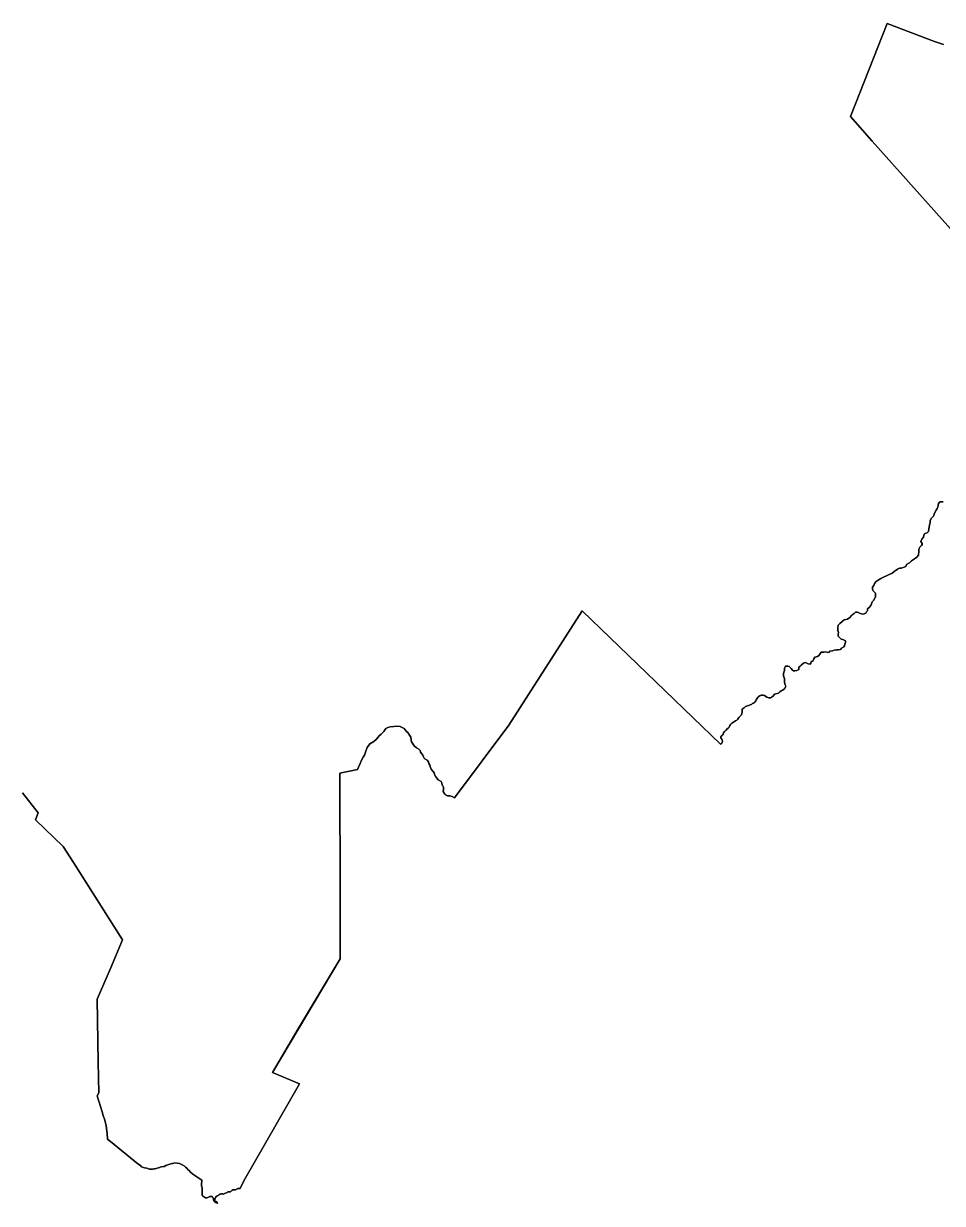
# Model space of a CAD drawing. Header units: inches. Extents: x 33.9 to 41.9, y -4.8 to 5.4.
# Drawn here: x 35.7035 to 35.9563, y -0.2284 to 0.096 of the extents above; entities that cross this region are included whole.
import ezdxf

# ---------------------------------------------------------------- set-up
doc = ezdxf.new("R2010")
doc.units = ezdxf.units.IN
doc.header["$MEASUREMENT"] = 0
doc.layers.add('Counties', color=7, linetype='Continuous')

msp = doc.modelspace()

# ---------------------------------------------------------------- linework, layer by layer
at = {"layer": 'Counties'}
for points in [[(35.96395, 0.03347), (35.93694, 0.0637), (35.93097, 0.07048), (35.94105, 0.09598), (35.95412, 0.09108), (35.9566, 0.0902)], [(35.9566, 0.0902), (35.95412, 0.09108), (35.94105, 0.09598), (35.93097, 0.07048), (35.93694, 0.0637), (35.96395, 0.03347)], [(35.96395, 0.03347), (35.93694, 0.0637), (35.93097, 0.07048), (35.94105, 0.09598), (35.95412, 0.09108), (35.9566, 0.0902)], [(35.9566, 0.0902), (35.95412, 0.09108), (35.94105, 0.09598), (35.93097, 0.07048), (35.93694, 0.0637), (35.96395, 0.03347)], [(35.70323, -0.11548), (35.7075, -0.12101), (35.70684, -0.12296), (35.71438, -0.13026), (35.71723, -0.13466), (35.73078, -0.15595), (35.72743, -0.16383), (35.72378, -0.17224), (35.72406, -0.18952), (35.72422, -0.19798), (35.72377, -0.19882), (35.72518, -0.2032), (35.72544, -0.20423), (35.72584, -0.20544), (35.72623, -0.20702), (35.72652, -0.20918), (35.72659, -0.21071), (35.72748, -0.21139), (35.73497, -0.21753), (35.73573, -0.21793), (35.73599, -0.2183), (35.73675, -0.21856), (35.73745, -0.21869), (35.73819, -0.21895), (35.739, -0.21895), (35.73937, -0.2189), (35.73971, -0.21888), (35.74025, -0.21869), (35.74067, -0.21861), (35.74141, -0.21835), (35.74217, -0.21819), (35.74266, -0.2179), (35.7435, -0.21764), (35.74431, -0.2174), (35.74468, -0.21743), (35.74518, -0.21722), (35.74578, -0.21729), (35.74638, -0.21743), (35.74693, -0.21771), (35.74735, -0.21785), (35.74769, -0.21803), (35.74806, -0.21843), (35.7484, -0.21869), (35.74871, -0.21906), (35.74918, -0.21943), (35.74947, -0.21974), (35.75008, -0.22029), (35.75254, -0.22201), (35.75254, -0.22249), (35.75252, -0.22274), (35.75251, -0.22301), (35.75247, -0.22323), (35.7525, -0.22353), (35.75256, -0.22378), (35.75264, -0.22406), (35.75265, -0.22426), (35.75265, -0.2247), (35.75269, -0.22494), (35.7527, -0.2252), (35.7527, -0.22548), (35.75266, -0.22579), (35.75267, -0.22609), (35.75275, -0.22625), (35.75299, -0.22645), (35.7533, -0.22669), (35.75356, -0.22679), (35.75391, -0.22682), (35.75419, -0.22678), (35.75436, -0.22667), (35.75461, -0.22656), (35.75478, -0.2265), (35.75502, -0.22643), (35.75518, -0.22644), (35.75537, -0.22651), (35.75553, -0.22665), (35.75565, -0.22684), (35.75577, -0.22708), (35.75579, -0.22732), (35.75582, -0.2275), (35.75585, -0.22767), (35.75599, -0.22782), (35.75615, -0.22792), (35.75639, -0.22809), (35.75656, -0.22823), (35.75674, -0.22837), (35.75689, -0.22832), (35.75687, -0.22819), (35.7568, -0.22804), (35.75666, -0.22795), (35.75648, -0.22784), (35.75631, -0.22773), (35.75618, -0.22762), (35.7561, -0.22745), (35.7561, -0.22734), (35.75618, -0.2272), (35.7562, -0.22696), (35.75626, -0.22683), (35.75645, -0.22661), (35.75662, -0.22641), (35.75682, -0.22633), (35.75701, -0.22624), (35.75716, -0.22613), (35.75727, -0.22606), (35.75736, -0.22594), (35.75751, -0.22585), (35.75775, -0.22579), (35.75795, -0.22576), (35.75813, -0.22573), (35.75834, -0.22576), (35.75849, -0.2258), (35.75868, -0.22576), (35.75882, -0.22568), (35.75912, -0.22559), (35.75939, -0.22547), (35.75951, -0.22535), (35.75975, -0.22517), (35.75989, -0.22517), (35.76014, -0.22517), (35.76044, -0.22515), (35.76052, -0.22511), (35.76067, -0.22499), (35.76085, -0.22481), (35.76107, -0.22465), (35.76125, -0.22461), (35.76144, -0.22461), (35.76164, -0.22464), (35.76182, -0.22465), (35.76198, -0.22454), (35.76213, -0.22445), (35.76233, -0.22432), (35.76244, -0.22426), (35.76269, -0.22427), (35.76289, -0.22429), (35.76307, -0.22425), (35.76411, -0.2222), (35.77947, -0.19546), (35.77199, -0.19234), (35.77908, -0.18041), (35.79066, -0.16109), (35.79061, -0.14426), (35.79056, -0.11011), (35.79538, -0.10911), (35.79568, -0.10841), (35.79608, -0.10741), (35.79651, -0.10654), (35.79699, -0.10571), (35.79729, -0.10514), (35.79768, -0.10405), (35.79803, -0.103), (35.79877, -0.10204), (35.79989, -0.10139), (35.80059, -0.10073), (35.80133, -0.09978), (35.80189, -0.09934), (35.80259, -0.09864), (35.80285, -0.09834), (35.80319, -0.09781), (35.80376, -0.09755), (35.80437, -0.09733), (35.80541, -0.09729), (35.8061, -0.0972), (35.8071, -0.09729), (35.80745, -0.09746), (35.80819, -0.09785), (35.80854, -0.0982), (35.80884, -0.0986), (35.80923, -0.09894), (35.80971, -0.0996), (35.81006, -0.10017), (35.81014, -0.10099), (35.81027, -0.10147), (35.81058, -0.10204), (35.81101, -0.10261), (35.81158, -0.10309), (35.81223, -0.10348), (35.81258, -0.10383), (35.81275, -0.10431), (35.81306, -0.10479), (35.81332, -0.10518), (35.81358, -0.10557), (35.81375, -0.10601), (35.81388, -0.10614), (35.81457, -0.10649), (35.81488, -0.10697), (35.81505, -0.1074), (35.81531, -0.10793), (35.81549, -0.10854), (35.81566, -0.10897), (35.8161, -0.10954), (35.81644, -0.10998), (35.81653, -0.11046), (35.81692, -0.11111), (35.81762, -0.11189), (35.81836, -0.11237), (35.81857, -0.11277), (35.8187, -0.11338), (35.81892, -0.11364), (35.81901, -0.11407), (35.81901, -0.11468), (35.81896, -0.11516), (35.81944, -0.11582), (35.81957, -0.11608), (35.82018, -0.1163), (35.82075, -0.1163), (35.82144, -0.11647), (35.82209, -0.11686), (35.83702, -0.09693), (35.85717, -0.06544), (35.89522, -0.10214), (35.89553, -0.10192), (35.8957, -0.10175), (35.89579, -0.10136), (35.8957, -0.10101), (35.89557, -0.10075), (35.89535, -0.1004), (35.89531, -0.10001), (35.89557, -0.09983), (35.89574, -0.09966), (35.896, -0.09948), (35.89605, -0.09904), (35.89622, -0.09874), (35.89639, -0.09852), (35.89661, -0.09848), (35.89683, -0.09826), (35.89696, -0.09795), (35.89731, -0.09774), (35.89761, -0.09747), (35.89778, -0.09695), (35.898, -0.09673), (35.89839, -0.09638), (35.89883, -0.09608), (35.89935, -0.09573), (35.89974, -0.09551), (35.9, -0.09521), (35.90026, -0.09481), (35.90069, -0.09442), (35.90104, -0.09403), (35.90113, -0.09372), (35.90121, -0.09324), (35.90121, -0.09281), (35.90121, -0.0925), (35.90173, -0.09211), (35.90212, -0.09176), (35.90238, -0.09163), (35.90295, -0.0915), (35.90325, -0.09137), (35.9039, -0.09111), (35.90416, -0.09084), (35.90443, -0.0908), (35.90469, -0.09054), (35.90499, -0.09023), (35.90508, -0.08993), (35.90525, -0.08967), (35.90555, -0.08927), (35.9056, -0.0891), (35.90608, -0.08884), (35.90647, -0.08866), (35.90686, -0.08862), (35.90738, -0.08875), (35.90773, -0.08905), (35.90799, -0.08919), (35.90851, -0.08936), (35.90899, -0.08936), (35.90929, -0.08918), (35.90964, -0.08901), (35.90981, -0.08875), (35.91011, -0.08836), (35.91042, -0.08831), (35.91085, -0.08818), (35.9112, -0.08805), (35.91146, -0.08779), (35.91155, -0.0877), (35.91194, -0.08748), (35.91233, -0.08731), (35.91272, -0.087), (35.91298, -0.08678), (35.91315, -0.08635), (35.9132, -0.08613), (35.91307, -0.08578), (35.91289, -0.08517), (35.91289, -0.08474), (35.91281, -0.08408), (35.91267, -0.08365), (35.91259, -0.0833), (35.91254, -0.08282), (35.91267, -0.08229), (35.91285, -0.0819), (35.91289, -0.0816), (35.91285, -0.0812), (35.91311, -0.08068), (35.91372, -0.08064), (35.91411, -0.08077), (35.91441, -0.08107), (35.91472, -0.08133), (35.91506, -0.08181), (35.91528, -0.08199), (35.91571, -0.08199), (35.91623, -0.08186), (35.9168, -0.08155), (35.9168, -0.08098), (35.91719, -0.08068), (35.91741, -0.08042), (35.91806, -0.07989), (35.91862, -0.07968), (35.91936, -0.08002), (35.91988, -0.08011), (35.9201, -0.07981), (35.92014, -0.07941), (35.92062, -0.07933), (35.92092, -0.07863), (35.92123, -0.07819), (35.92192, -0.07806), (35.92231, -0.07771), (35.92253, -0.07736), (35.92296, -0.07684), (35.92366, -0.07679), (35.92418, -0.07675), (35.9247, -0.07688), (35.92509, -0.07684), (35.92535, -0.07658), (35.92605, -0.07649), (35.92648, -0.07627), (35.92713, -0.07614), (35.92757, -0.07614), (35.92822, -0.07605), (35.92857, -0.0757), (35.92913, -0.07535), (35.92935, -0.07505), (35.92948, -0.07461), (35.92961, -0.07418), (35.92965, -0.07374), (35.92922, -0.07357), (35.92887, -0.07335), (35.92839, -0.07326), (35.92809, -0.07287), (35.92761, -0.07239), (35.92765, -0.07195), (35.9277, -0.07143), (35.92752, -0.07086), (35.92748, -0.07017), (35.92765, -0.06938), (35.92809, -0.0689), (35.92861, -0.06851), (35.9293, -0.06794), (35.93021, -0.06777), (35.93078, -0.06733), (35.93126, -0.06676), (35.93143, -0.06659), (35.932, -0.0662), (35.93239, -0.0658), (35.93291, -0.06585), (35.93351, -0.06611), (35.93404, -0.06628), (35.9346, -0.06637), (35.93495, -0.06619), (35.93525, -0.06606), (35.93543, -0.06571), (35.93564, -0.0655), (35.93569, -0.06489), (35.93612, -0.06458), (35.9366, -0.06401), (35.93677, -0.06353), (35.93695, -0.06301), (35.93738, -0.06253), (35.93768, -0.06188), (35.9379, -0.06166), (35.9379, -0.061), (35.9379, -0.06057), (35.93746, -0.06018), (35.93716, -0.05987), (35.93707, -0.05939), (35.93707, -0.05896), (35.93738, -0.05847), (35.93764, -0.05799), (35.93807, -0.05738), (35.93885, -0.05686), (35.93937, -0.05656), (35.94011, -0.05616), (35.94111, -0.05573), (35.94185, -0.05542), (35.94237, -0.05516), (35.94298, -0.05468), (35.94333, -0.05442), (35.94393, -0.05403), (35.9445, -0.05372), (35.94498, -0.05376), (35.94545, -0.05359), (35.94619, -0.05324), (35.94645, -0.05276), (35.94719, -0.05224), (35.94776, -0.05176), (35.94832, -0.05136), (35.94884, -0.05101), (35.94927, -0.05075), (35.94971, -0.05014), (35.94979, -0.04909), (35.94984, -0.04853), (35.95005, -0.04796), (35.95053, -0.04753), (35.95075, -0.04726), (35.95071, -0.04691), (35.95031, -0.04643), (35.95058, -0.04578), (35.9511, -0.04521), (35.95131, -0.04434), (35.95149, -0.04417), (35.9521, -0.04399), (35.95249, -0.04369), (35.95253, -0.04299), (35.95275, -0.04185), (35.95288, -0.04124), (35.95296, -0.04063), (35.95331, -0.03994), (35.95383, -0.03941), (35.95413, -0.03863), (35.95457, -0.0378), (35.95483, -0.03732), (35.955, -0.03693), (35.95513, -0.03645), (35.95518, -0.03592), (35.95561, -0.03553), (35.95604, -0.03553), (35.95648, -0.03549)], [(35.95648, -0.03549), (35.95604, -0.03553), (35.95561, -0.03553), (35.95518, -0.03592), (35.95513, -0.03645), (35.955, -0.03693), (35.95483, -0.03732), (35.95457, -0.0378), (35.95413, -0.03863), (35.95383, -0.03941), (35.95331, -0.03994), (35.95296, -0.04063), (35.95288, -0.04124), (35.95275, -0.04185), (35.95253, -0.04299), (35.95249, -0.04369), (35.9521, -0.04399), (35.95149, -0.04417), (35.95131, -0.04434), (35.9511, -0.04521), (35.95058, -0.04578), (35.95031, -0.04643), (35.95071, -0.04691), (35.95075, -0.04726), (35.95053, -0.04753), (35.95005, -0.04796), (35.94984, -0.04853), (35.94979, -0.04909), (35.94971, -0.05014), (35.94927, -0.05075), (35.94884, -0.05101), (35.94832, -0.05136), (35.94776, -0.05176), (35.94719, -0.05224), (35.94645, -0.05276), (35.94619, -0.05324), (35.94545, -0.05359), (35.94498, -0.05376), (35.9445, -0.05372), (35.94393, -0.05403), (35.94333, -0.05442), (35.94298, -0.05468), (35.94237, -0.05516), (35.94185, -0.05542), (35.94111, -0.05573), (35.94011, -0.05616), (35.93937, -0.05656), (35.93885, -0.05686), (35.93807, -0.05738), (35.93764, -0.05799), (35.93738, -0.05847), (35.93707, -0.05896), (35.93707, -0.05939), (35.93716, -0.05987), (35.93746, -0.06018), (35.9379, -0.06057), (35.9379, -0.061), (35.9379, -0.06166), (35.93768, -0.06188), (35.93738, -0.06253), (35.93695, -0.06301), (35.93677, -0.06353), (35.9366, -0.06401), (35.93612, -0.06458), (35.93569, -0.06489), (35.93564, -0.0655), (35.93543, -0.06571), (35.93525, -0.06606), (35.93495, -0.06619), (35.9346, -0.06637), (35.93404, -0.06628), (35.93351, -0.06611), (35.93291, -0.06585), (35.93239, -0.0658), (35.932, -0.0662), (35.93143, -0.06659), (35.93126, -0.06676), (35.93078, -0.06733), (35.93021, -0.06777), (35.9293, -0.06794), (35.92861, -0.06851), (35.92809, -0.0689), (35.92765, -0.06938), (35.92748, -0.07017), (35.92752, -0.07086), (35.9277, -0.07143), (35.92765, -0.07195), (35.92761, -0.07239), (35.92809, -0.07287), (35.92839, -0.07326), (35.92887, -0.07335), (35.92922, -0.07357), (35.92965, -0.07374), (35.92961, -0.07418), (35.92948, -0.07461), (35.92935, -0.07505), (35.92913, -0.07535), (35.92857, -0.0757), (35.92822, -0.07605), (35.92757, -0.07614), (35.92713, -0.07614), (35.92648, -0.07627), (35.92605, -0.07649), (35.92535, -0.07658), (35.92509, -0.07684), (35.9247, -0.07688), (35.92418, -0.07675), (35.92366, -0.07679), (35.92296, -0.07684), (35.92253, -0.07736), (35.92231, -0.07771), (35.92192, -0.07806), (35.92123, -0.07819), (35.92092, -0.07863), (35.92062, -0.07933), (35.92014, -0.07941), (35.9201, -0.07981), (35.91988, -0.08011), (35.91936, -0.08002), (35.91862, -0.07968), (35.91806, -0.07989), (35.91741, -0.08042), (35.91719, -0.08068), (35.9168, -0.08098), (35.9168, -0.08155), (35.91623, -0.08186), (35.91571, -0.08199), (35.91528, -0.08199), (35.91506, -0.08181), (35.91472, -0.08133), (35.91441, -0.08107), (35.91411, -0.08077), (35.91372, -0.08064), (35.91311, -0.08068), (35.91285, -0.0812), (35.91289, -0.0816), (35.91285, -0.0819), (35.91267, -0.08229), (35.91254, -0.08282), (35.91259, -0.0833), (35.91267, -0.08365), (35.91281, -0.08408), (35.91289, -0.08474), (35.91289, -0.08517), (35.91307, -0.08578), (35.9132, -0.08613), (35.91315, -0.08635), (35.91298, -0.08678), (35.91272, -0.087), (35.91233, -0.08731), (35.91194, -0.08748), (35.91155, -0.0877), (35.91146, -0.08779), (35.9112, -0.08805), (35.91085, -0.08818), (35.91042, -0.08831), (35.91011, -0.08836), (35.90981, -0.08875), (35.90964, -0.08901), (35.90929, -0.08918), (35.90899, -0.08936), (35.90851, -0.08936), (35.90799, -0.08919), (35.90773, -0.08905), (35.90738, -0.08875), (35.90686, -0.08862), (35.90647, -0.08866), (35.90608, -0.08884), (35.9056, -0.0891), (35.90555, -0.08927), (35.90525, -0.08967), (35.90508, -0.08993), (35.90499, -0.09023), (35.90469, -0.09054), (35.90443, -0.0908), (35.90416, -0.09084), (35.9039, -0.09111), (35.90325, -0.09137), (35.90295, -0.0915), (35.90238, -0.09163), (35.90212, -0.09176), (35.90173, -0.09211), (35.90121, -0.0925), (35.90121, -0.09281), (35.90121, -0.09324), (35.90113, -0.09372), (35.90104, -0.09403), (35.90069, -0.09442), (35.90026, -0.09481), (35.9, -0.09521), (35.89974, -0.09551), (35.89935, -0.09573), (35.89883, -0.09608), (35.89839, -0.09638), (35.898, -0.09673), (35.89778, -0.09695), (35.89761, -0.09747), (35.89731, -0.09774), (35.89696, -0.09795), (35.89683, -0.09826), (35.89661, -0.09848), (35.89639, -0.09852), (35.89622, -0.09874), (35.89605, -0.09904), (35.896, -0.09948), (35.89574, -0.09966), (35.89557, -0.09983), (35.89531, -0.10001), (35.89535, -0.1004), (35.89557, -0.10075), (35.8957, -0.10101), (35.89579, -0.10136), (35.8957, -0.10175), (35.89553, -0.10192), (35.89522, -0.10214), (35.85717, -0.06544), (35.83702, -0.09693), (35.82209, -0.11686), (35.82144, -0.11647), (35.82075, -0.1163), (35.82018, -0.1163), (35.81957, -0.11608), (35.81944, -0.11582), (35.81896, -0.11516), (35.81901, -0.11468), (35.81901, -0.11407), (35.81892, -0.11364), (35.8187, -0.11338), (35.81857, -0.11277), (35.81836, -0.11237), (35.81762, -0.11189), (35.81692, -0.11111), (35.81653, -0.11046), (35.81644, -0.10998), (35.8161, -0.10954), (35.81566, -0.10897), (35.81549, -0.10854), (35.81531, -0.10793), (35.81505, -0.1074), (35.81488, -0.10697), (35.81457, -0.10649), (35.81388, -0.10614), (35.81375, -0.10601), (35.81358, -0.10557), (35.81332, -0.10518), (35.81306, -0.10479), (35.81275, -0.10431), (35.81258, -0.10383), (35.81223, -0.10348), (35.81158, -0.10309), (35.81101, -0.10261), (35.81058, -0.10204), (35.81027, -0.10147), (35.81014, -0.10099), (35.81006, -0.10017), (35.80971, -0.0996), (35.80923, -0.09894), (35.80884, -0.0986), (35.80854, -0.0982), (35.80819, -0.09785), (35.80745, -0.09746), (35.8071, -0.09729), (35.8061, -0.0972), (35.80541, -0.09729), (35.80437, -0.09733), (35.80376, -0.09755), (35.80319, -0.09781), (35.80285, -0.09834), (35.80259, -0.09864), (35.80189, -0.09934), (35.80133, -0.09978), (35.80059, -0.10073), (35.79989, -0.10139), (35.79877, -0.10204), (35.79803, -0.103), (35.79768, -0.10405), (35.79729, -0.10514), (35.79699, -0.10571), (35.79651, -0.10654), (35.79608, -0.10741), (35.79568, -0.10841), (35.79538, -0.10911), (35.79056, -0.11011), (35.79061, -0.14426), (35.79066, -0.16109), (35.77199, -0.19234), (35.77947, -0.19546), (35.76411, -0.2222), (35.76307, -0.22425), (35.76289, -0.22429), (35.76269, -0.22427), (35.76244, -0.22426), (35.76233, -0.22432), (35.76213, -0.22445), (35.76198, -0.22454), (35.76182, -0.22465), (35.76164, -0.22464), (35.76144, -0.22461), (35.76125, -0.22461), (35.76107, -0.22465), (35.76085, -0.22481), (35.76067, -0.22499), (35.76052, -0.22511), (35.76044, -0.22515), (35.76014, -0.22517), (35.75989, -0.22517), (35.75975, -0.22517), (35.75951, -0.22535), (35.75939, -0.22547), (35.75912, -0.22559), (35.75882, -0.22568), (35.75868, -0.22576), (35.75849, -0.2258), (35.75834, -0.22576), (35.75813, -0.22573), (35.75795, -0.22576), (35.75775, -0.22579), (35.75751, -0.22585), (35.75736, -0.22594), (35.75727, -0.22606), (35.75716, -0.22613), (35.75701, -0.22624), (35.75682, -0.22633), (35.75662, -0.22641), (35.75645, -0.22661), (35.75626, -0.22683), (35.7562, -0.22696), (35.75618, -0.2272), (35.7561, -0.22734), (35.7561, -0.22745), (35.75618, -0.22762), (35.75631, -0.22773), (35.75648, -0.22784), (35.75666, -0.22795), (35.7568, -0.22804), (35.75687, -0.22819), (35.75689, -0.22832), (35.75674, -0.22837), (35.75656, -0.22823), (35.75639, -0.22809), (35.75615, -0.22792), (35.75599, -0.22782), (35.75585, -0.22767), (35.75582, -0.2275), (35.75579, -0.22732), (35.75577, -0.22708), (35.75565, -0.22684), (35.75553, -0.22665), (35.75537, -0.22651), (35.75518, -0.22644), (35.75502, -0.22643), (35.75478, -0.2265), (35.75461, -0.22656), (35.75436, -0.22667), (35.75419, -0.22678), (35.75391, -0.22682), (35.75356, -0.22679), (35.7533, -0.22669), (35.75299, -0.22645), (35.75275, -0.22625), (35.75267, -0.22609), (35.75266, -0.22579), (35.7527, -0.22548), (35.7527, -0.2252), (35.75269, -0.22494), (35.75265, -0.2247), (35.75265, -0.22426), (35.75264, -0.22406), (35.75256, -0.22378), (35.7525, -0.22353), (35.75247, -0.22323), (35.75251, -0.22301), (35.75252, -0.22274), (35.75254, -0.22249), (35.75254, -0.22201), (35.75008, -0.22029), (35.74947, -0.21974), (35.74918, -0.21943), (35.74871, -0.21906), (35.7484, -0.21869), (35.74806, -0.21843), (35.74769, -0.21803), (35.74735, -0.21785), (35.74693, -0.21771), (35.74638, -0.21743), (35.74578, -0.21729), (35.74518, -0.21722), (35.74468, -0.21743), (35.74431, -0.2174), (35.7435, -0.21764), (35.74266, -0.2179), (35.74217, -0.21819), (35.74141, -0.21835), (35.74067, -0.21861), (35.74025, -0.21869), (35.73971, -0.21888), (35.73937, -0.2189), (35.739, -0.21895), (35.73819, -0.21895), (35.73745, -0.21869), (35.73675, -0.21856), (35.73599, -0.2183), (35.73573, -0.21793), (35.73497, -0.21753), (35.72748, -0.21139), (35.72659, -0.21071), (35.72652, -0.20918), (35.72623, -0.20702), (35.72584, -0.20544), (35.72544, -0.20423), (35.72518, -0.2032), (35.72377, -0.19882), (35.72422, -0.19798), (35.72406, -0.18952), (35.72378, -0.17224), (35.72743, -0.16383), (35.73078, -0.15595), (35.71723, -0.13466), (35.71438, -0.13026), (35.70684, -0.12296), (35.7075, -0.12101), (35.70323, -0.11548)], [(35.70323, -0.11548), (35.7075, -0.12101), (35.70684, -0.12296), (35.71438, -0.13026), (35.71723, -0.13466), (35.73078, -0.15595), (35.72743, -0.16383), (35.72378, -0.17224), (35.72406, -0.18952), (35.72422, -0.19798), (35.72377, -0.19882), (35.72518, -0.2032), (35.72544, -0.20423), (35.72584, -0.20544), (35.72623, -0.20702), (35.72652, -0.20918), (35.72659, -0.21071), (35.72748, -0.21139), (35.73497, -0.21753), (35.73573, -0.21793), (35.73599, -0.2183), (35.73675, -0.21856), (35.73745, -0.21869), (35.73819, -0.21895), (35.739, -0.21895), (35.73937, -0.2189), (35.73971, -0.21888), (35.74025, -0.21869), (35.74067, -0.21861), (35.74141, -0.21835), (35.74217, -0.21819), (35.74266, -0.2179), (35.7435, -0.21764), (35.74431, -0.2174), (35.74468, -0.21743), (35.74518, -0.21722), (35.74578, -0.21729), (35.74638, -0.21743), (35.74693, -0.21771), (35.74735, -0.21785), (35.74769, -0.21803), (35.74806, -0.21843), (35.7484, -0.21869), (35.74871, -0.21906), (35.74918, -0.21943), (35.74947, -0.21974), (35.75008, -0.22029), (35.75254, -0.22201), (35.75254, -0.22249), (35.75252, -0.22274), (35.75251, -0.22301), (35.75247, -0.22323), (35.7525, -0.22353), (35.75256, -0.22378), (35.75264, -0.22406), (35.75265, -0.22426), (35.75265, -0.2247), (35.75269, -0.22494), (35.7527, -0.2252), (35.7527, -0.22548), (35.75266, -0.22579), (35.75267, -0.22609), (35.75275, -0.22625), (35.75299, -0.22645), (35.7533, -0.22669), (35.75356, -0.22679), (35.75391, -0.22682), (35.75419, -0.22678), (35.75436, -0.22667), (35.75461, -0.22656), (35.75478, -0.2265), (35.75502, -0.22643), (35.75518, -0.22644), (35.75537, -0.22651), (35.75553, -0.22665), (35.75565, -0.22684), (35.75577, -0.22708), (35.75579, -0.22732), (35.75582, -0.2275), (35.75585, -0.22767), (35.75599, -0.22782), (35.75615, -0.22792), (35.75639, -0.22809), (35.75656, -0.22823), (35.75674, -0.22837), (35.75689, -0.22832), (35.75687, -0.22819), (35.7568, -0.22804), (35.75666, -0.22795), (35.75648, -0.22784), (35.75631, -0.22773), (35.75618, -0.22762), (35.7561, -0.22745), (35.7561, -0.22734), (35.75618, -0.2272), (35.7562, -0.22696), (35.75626, -0.22683), (35.75645, -0.22661), (35.75662, -0.22641), (35.75682, -0.22633), (35.75701, -0.22624), (35.75716, -0.22613), (35.75727, -0.22606), (35.75736, -0.22594), (35.75751, -0.22585), (35.75775, -0.22579), (35.75795, -0.22576), (35.75813, -0.22573), (35.75834, -0.22576), (35.75849, -0.2258), (35.75868, -0.22576), (35.75882, -0.22568), (35.75912, -0.22559), (35.75939, -0.22547), (35.75951, -0.22535), (35.75975, -0.22517), (35.75989, -0.22517), (35.76014, -0.22517), (35.76044, -0.22515), (35.76052, -0.22511), (35.76067, -0.22499), (35.76085, -0.22481), (35.76107, -0.22465), (35.76125, -0.22461), (35.76144, -0.22461), (35.76164, -0.22464), (35.76182, -0.22465), (35.76198, -0.22454), (35.76213, -0.22445), (35.76233, -0.22432), (35.76244, -0.22426), (35.76269, -0.22427), (35.76289, -0.22429), (35.76307, -0.22425), (35.76411, -0.2222), (35.77947, -0.19546), (35.77199, -0.19234), (35.77908, -0.18041), (35.79066, -0.16109), (35.79061, -0.14426), (35.79056, -0.11011), (35.79538, -0.10911), (35.79568, -0.10841), (35.79608, -0.10741), (35.79651, -0.10654), (35.79699, -0.10571), (35.79729, -0.10514), (35.79768, -0.10405), (35.79803, -0.103), (35.79877, -0.10204), (35.79989, -0.10139), (35.80059, -0.10073), (35.80133, -0.09978), (35.80189, -0.09934), (35.80259, -0.09864), (35.80285, -0.09834), (35.80319, -0.09781), (35.80376, -0.09755), (35.80437, -0.09733), (35.80541, -0.09729), (35.8061, -0.0972), (35.8071, -0.09729), (35.80745, -0.09746), (35.80819, -0.09785), (35.80854, -0.0982), (35.80884, -0.0986), (35.80923, -0.09894), (35.80971, -0.0996), (35.81006, -0.10017), (35.81014, -0.10099), (35.81027, -0.10147), (35.81058, -0.10204), (35.81101, -0.10261), (35.81158, -0.10309), (35.81223, -0.10348), (35.81258, -0.10383), (35.81275, -0.10431), (35.81306, -0.10479), (35.81332, -0.10518), (35.81358, -0.10557), (35.81375, -0.10601), (35.81388, -0.10614), (35.81457, -0.10649), (35.81488, -0.10697), (35.81505, -0.1074), (35.81531, -0.10793), (35.81549, -0.10854), (35.81566, -0.10897), (35.8161, -0.10954), (35.81644, -0.10998), (35.81653, -0.11046), (35.81692, -0.11111), (35.81762, -0.11189), (35.81836, -0.11237), (35.81857, -0.11277), (35.8187, -0.11338), (35.81892, -0.11364), (35.81901, -0.11407), (35.81901, -0.11468), (35.81896, -0.11516), (35.81944, -0.11582), (35.81957, -0.11608), (35.82018, -0.1163), (35.82075, -0.1163), (35.82144, -0.11647), (35.82209, -0.11686), (35.83702, -0.09693), (35.85717, -0.06544), (35.89522, -0.10214), (35.89553, -0.10192), (35.8957, -0.10175), (35.89579, -0.10136), (35.8957, -0.10101), (35.89557, -0.10075), (35.89535, -0.1004), (35.89531, -0.10001), (35.89557, -0.09983), (35.89574, -0.09966), (35.896, -0.09948), (35.89605, -0.09904), (35.89622, -0.09874), (35.89639, -0.09852), (35.89661, -0.09848), (35.89683, -0.09826), (35.89696, -0.09795), (35.89731, -0.09774), (35.89761, -0.09747), (35.89778, -0.09695), (35.898, -0.09673), (35.89839, -0.09638), (35.89883, -0.09608), (35.89935, -0.09573), (35.89974, -0.09551), (35.9, -0.09521), (35.90026, -0.09481), (35.90069, -0.09442), (35.90104, -0.09403), (35.90113, -0.09372), (35.90121, -0.09324), (35.90121, -0.09281), (35.90121, -0.0925), (35.90173, -0.09211), (35.90212, -0.09176), (35.90238, -0.09163), (35.90295, -0.0915), (35.90325, -0.09137), (35.9039, -0.09111), (35.90416, -0.09084), (35.90443, -0.0908), (35.90469, -0.09054), (35.90499, -0.09023), (35.90508, -0.08993), (35.90525, -0.08967), (35.90555, -0.08927), (35.9056, -0.0891), (35.90608, -0.08884), (35.90647, -0.08866), (35.90686, -0.08862), (35.90738, -0.08875), (35.90773, -0.08905), (35.90799, -0.08919), (35.90851, -0.08936), (35.90899, -0.08936), (35.90929, -0.08918), (35.90964, -0.08901), (35.90981, -0.08875), (35.91011, -0.08836), (35.91042, -0.08831), (35.91085, -0.08818), (35.9112, -0.08805), (35.91146, -0.08779), (35.91155, -0.0877), (35.91194, -0.08748), (35.91233, -0.08731), (35.91272, -0.087), (35.91298, -0.08678), (35.91315, -0.08635), (35.9132, -0.08613), (35.91307, -0.08578), (35.91289, -0.08517), (35.91289, -0.08474), (35.91281, -0.08408), (35.91267, -0.08365), (35.91259, -0.0833), (35.91254, -0.08282), (35.91267, -0.08229), (35.91285, -0.0819), (35.91289, -0.0816), (35.91285, -0.0812), (35.91311, -0.08068), (35.91372, -0.08064), (35.91411, -0.08077), (35.91441, -0.08107), (35.91472, -0.08133), (35.91506, -0.08181), (35.91528, -0.08199), (35.91571, -0.08199), (35.91623, -0.08186), (35.9168, -0.08155), (35.9168, -0.08098), (35.91719, -0.08068), (35.91741, -0.08042), (35.91806, -0.07989), (35.91862, -0.07968), (35.91936, -0.08002), (35.91988, -0.08011), (35.9201, -0.07981), (35.92014, -0.07941), (35.92062, -0.07933), (35.92092, -0.07863), (35.92123, -0.07819), (35.92192, -0.07806), (35.92231, -0.07771), (35.92253, -0.07736), (35.92296, -0.07684), (35.92366, -0.07679), (35.92418, -0.07675), (35.9247, -0.07688), (35.92509, -0.07684), (35.92535, -0.07658), (35.92605, -0.07649), (35.92648, -0.07627), (35.92713, -0.07614), (35.92757, -0.07614), (35.92822, -0.07605), (35.92857, -0.0757), (35.92913, -0.07535), (35.92935, -0.07505), (35.92948, -0.07461), (35.92961, -0.07418), (35.92965, -0.07374), (35.92922, -0.07357), (35.92887, -0.07335), (35.92839, -0.07326), (35.92809, -0.07287), (35.92761, -0.07239), (35.92765, -0.07195), (35.9277, -0.07143), (35.92752, -0.07086), (35.92748, -0.07017), (35.92765, -0.06938), (35.92809, -0.0689), (35.92861, -0.06851), (35.9293, -0.06794), (35.93021, -0.06777), (35.93078, -0.06733), (35.93126, -0.06676), (35.93143, -0.06659), (35.932, -0.0662), (35.93239, -0.0658), (35.93291, -0.06585), (35.93351, -0.06611), (35.93404, -0.06628), (35.9346, -0.06637), (35.93495, -0.06619), (35.93525, -0.06606), (35.93543, -0.06571), (35.93564, -0.0655), (35.93569, -0.06489), (35.93612, -0.06458), (35.9366, -0.06401), (35.93677, -0.06353), (35.93695, -0.06301), (35.93738, -0.06253), (35.93768, -0.06188), (35.9379, -0.06166), (35.9379, -0.061), (35.9379, -0.06057), (35.93746, -0.06018), (35.93716, -0.05987), (35.93707, -0.05939), (35.93707, -0.05896), (35.93738, -0.05847), (35.93764, -0.05799), (35.93807, -0.05738), (35.93885, -0.05686), (35.93937, -0.05656), (35.94011, -0.05616), (35.94111, -0.05573), (35.94185, -0.05542), (35.94237, -0.05516), (35.94298, -0.05468), (35.94333, -0.05442), (35.94393, -0.05403), (35.9445, -0.05372), (35.94498, -0.05376), (35.94545, -0.05359), (35.94619, -0.05324), (35.94645, -0.05276), (35.94719, -0.05224), (35.94776, -0.05176), (35.94832, -0.05136), (35.94884, -0.05101), (35.94927, -0.05075), (35.94971, -0.05014), (35.94979, -0.04909), (35.94984, -0.04853), (35.95005, -0.04796), (35.95053, -0.04753), (35.95075, -0.04726), (35.95071, -0.04691), (35.95031, -0.04643), (35.95058, -0.04578), (35.9511, -0.04521), (35.95131, -0.04434), (35.95149, -0.04417), (35.9521, -0.04399), (35.95249, -0.04369), (35.95253, -0.04299), (35.95275, -0.04185), (35.95288, -0.04124), (35.95296, -0.04063), (35.95331, -0.03994), (35.95383, -0.03941), (35.95413, -0.03863), (35.95457, -0.0378), (35.95483, -0.03732), (35.955, -0.03693), (35.95513, -0.03645), (35.95518, -0.03592), (35.95561, -0.03553), (35.95604, -0.03553), (35.95648, -0.03549)], [(35.95648, -0.03549), (35.95604, -0.03553), (35.95561, -0.03553), (35.95518, -0.03592), (35.95513, -0.03645), (35.955, -0.03693), (35.95483, -0.03732), (35.95457, -0.0378), (35.95413, -0.03863), (35.95383, -0.03941), (35.95331, -0.03994), (35.95296, -0.04063), (35.95288, -0.04124), (35.95275, -0.04185), (35.95253, -0.04299), (35.95249, -0.04369), (35.9521, -0.04399), (35.95149, -0.04417), (35.95131, -0.04434), (35.9511, -0.04521), (35.95058, -0.04578), (35.95031, -0.04643), (35.95071, -0.04691), (35.95075, -0.04726), (35.95053, -0.04753), (35.95005, -0.04796), (35.94984, -0.04853), (35.94979, -0.04909), (35.94971, -0.05014), (35.94927, -0.05075), (35.94884, -0.05101), (35.94832, -0.05136), (35.94776, -0.05176), (35.94719, -0.05224), (35.94645, -0.05276), (35.94619, -0.05324), (35.94545, -0.05359), (35.94498, -0.05376), (35.9445, -0.05372), (35.94393, -0.05403), (35.94333, -0.05442), (35.94298, -0.05468), (35.94237, -0.05516), (35.94185, -0.05542), (35.94111, -0.05573), (35.94011, -0.05616), (35.93937, -0.05656), (35.93885, -0.05686), (35.93807, -0.05738), (35.93764, -0.05799), (35.93738, -0.05847), (35.93707, -0.05896), (35.93707, -0.05939), (35.93716, -0.05987), (35.93746, -0.06018), (35.9379, -0.06057), (35.9379, -0.061), (35.9379, -0.06166), (35.93768, -0.06188), (35.93738, -0.06253), (35.93695, -0.06301), (35.93677, -0.06353), (35.9366, -0.06401), (35.93612, -0.06458), (35.93569, -0.06489), (35.93564, -0.0655), (35.93543, -0.06571), (35.93525, -0.06606), (35.93495, -0.06619), (35.9346, -0.06637), (35.93404, -0.06628), (35.93351, -0.06611), (35.93291, -0.06585), (35.93239, -0.0658), (35.932, -0.0662), (35.93143, -0.06659), (35.93126, -0.06676), (35.93078, -0.06733), (35.93021, -0.06777), (35.9293, -0.06794), (35.92861, -0.06851), (35.92809, -0.0689), (35.92765, -0.06938), (35.92748, -0.07017), (35.92752, -0.07086), (35.9277, -0.07143), (35.92765, -0.07195), (35.92761, -0.07239), (35.92809, -0.07287), (35.92839, -0.07326), (35.92887, -0.07335), (35.92922, -0.07357), (35.92965, -0.07374), (35.92961, -0.07418), (35.92948, -0.07461), (35.92935, -0.07505), (35.92913, -0.07535), (35.92857, -0.0757), (35.92822, -0.07605), (35.92757, -0.07614), (35.92713, -0.07614), (35.92648, -0.07627), (35.92605, -0.07649), (35.92535, -0.07658), (35.92509, -0.07684), (35.9247, -0.07688), (35.92418, -0.07675), (35.92366, -0.07679), (35.92296, -0.07684), (35.92253, -0.07736), (35.92231, -0.07771), (35.92192, -0.07806), (35.92123, -0.07819), (35.92092, -0.07863), (35.92062, -0.07933), (35.92014, -0.07941), (35.9201, -0.07981), (35.91988, -0.08011), (35.91936, -0.08002), (35.91862, -0.07968), (35.91806, -0.07989), (35.91741, -0.08042), (35.91719, -0.08068), (35.9168, -0.08098), (35.9168, -0.08155), (35.91623, -0.08186), (35.91571, -0.08199), (35.91528, -0.08199), (35.91506, -0.08181), (35.91472, -0.08133), (35.91441, -0.08107), (35.91411, -0.08077), (35.91372, -0.08064), (35.91311, -0.08068), (35.91285, -0.0812), (35.91289, -0.0816), (35.91285, -0.0819), (35.91267, -0.08229), (35.91254, -0.08282), (35.91259, -0.0833), (35.91267, -0.08365), (35.91281, -0.08408), (35.91289, -0.08474), (35.91289, -0.08517), (35.91307, -0.08578), (35.9132, -0.08613), (35.91315, -0.08635), (35.91298, -0.08678), (35.91272, -0.087), (35.91233, -0.08731), (35.91194, -0.08748), (35.91155, -0.0877), (35.91146, -0.08779), (35.9112, -0.08805), (35.91085, -0.08818), (35.91042, -0.08831), (35.91011, -0.08836), (35.90981, -0.08875), (35.90964, -0.08901), (35.90929, -0.08918), (35.90899, -0.08936), (35.90851, -0.08936), (35.90799, -0.08919), (35.90773, -0.08905), (35.90738, -0.08875), (35.90686, -0.08862), (35.90647, -0.08866), (35.90608, -0.08884), (35.9056, -0.0891), (35.90555, -0.08927), (35.90525, -0.08967), (35.90508, -0.08993), (35.90499, -0.09023), (35.90469, -0.09054), (35.90443, -0.0908), (35.90416, -0.09084), (35.9039, -0.09111), (35.90325, -0.09137), (35.90295, -0.0915), (35.90238, -0.09163), (35.90212, -0.09176), (35.90173, -0.09211), (35.90121, -0.0925), (35.90121, -0.09281), (35.90121, -0.09324), (35.90113, -0.09372), (35.90104, -0.09403), (35.90069, -0.09442), (35.90026, -0.09481), (35.9, -0.09521), (35.89974, -0.09551), (35.89935, -0.09573), (35.89883, -0.09608), (35.89839, -0.09638), (35.898, -0.09673), (35.89778, -0.09695), (35.89761, -0.09747), (35.89731, -0.09774), (35.89696, -0.09795), (35.89683, -0.09826), (35.89661, -0.09848), (35.89639, -0.09852), (35.89622, -0.09874), (35.89605, -0.09904), (35.896, -0.09948), (35.89574, -0.09966), (35.89557, -0.09983), (35.89531, -0.10001), (35.89535, -0.1004), (35.89557, -0.10075), (35.8957, -0.10101), (35.89579, -0.10136), (35.8957, -0.10175), (35.89553, -0.10192), (35.89522, -0.10214), (35.85717, -0.06544), (35.83702, -0.09693), (35.82209, -0.11686), (35.82144, -0.11647), (35.82075, -0.1163), (35.82018, -0.1163), (35.81957, -0.11608), (35.81944, -0.11582), (35.81896, -0.11516), (35.81901, -0.11468), (35.81901, -0.11407), (35.81892, -0.11364), (35.8187, -0.11338), (35.81857, -0.11277), (35.81836, -0.11237), (35.81762, -0.11189), (35.81692, -0.11111), (35.81653, -0.11046), (35.81644, -0.10998), (35.8161, -0.10954), (35.81566, -0.10897), (35.81549, -0.10854), (35.81531, -0.10793), (35.81505, -0.1074), (35.81488, -0.10697), (35.81457, -0.10649), (35.81388, -0.10614), (35.81375, -0.10601), (35.81358, -0.10557), (35.81332, -0.10518), (35.81306, -0.10479), (35.81275, -0.10431), (35.81258, -0.10383), (35.81223, -0.10348), (35.81158, -0.10309), (35.81101, -0.10261), (35.81058, -0.10204), (35.81027, -0.10147), (35.81014, -0.10099), (35.81006, -0.10017), (35.80971, -0.0996), (35.80923, -0.09894), (35.80884, -0.0986), (35.80854, -0.0982), (35.80819, -0.09785), (35.80745, -0.09746), (35.8071, -0.09729), (35.8061, -0.0972), (35.80541, -0.09729), (35.80437, -0.09733), (35.80376, -0.09755), (35.80319, -0.09781), (35.80285, -0.09834), (35.80259, -0.09864), (35.80189, -0.09934), (35.80133, -0.09978), (35.80059, -0.10073), (35.79989, -0.10139), (35.79877, -0.10204), (35.79803, -0.103), (35.79768, -0.10405), (35.79729, -0.10514), (35.79699, -0.10571), (35.79651, -0.10654), (35.79608, -0.10741), (35.79568, -0.10841), (35.79538, -0.10911), (35.79056, -0.11011), (35.79061, -0.14426), (35.79066, -0.16109), (35.77199, -0.19234), (35.77947, -0.19546), (35.76411, -0.2222), (35.76307, -0.22425), (35.76289, -0.22429), (35.76269, -0.22427), (35.76244, -0.22426), (35.76233, -0.22432), (35.76213, -0.22445), (35.76198, -0.22454), (35.76182, -0.22465), (35.76164, -0.22464), (35.76144, -0.22461), (35.76125, -0.22461), (35.76107, -0.22465), (35.76085, -0.22481), (35.76067, -0.22499), (35.76052, -0.22511), (35.76044, -0.22515), (35.76014, -0.22517), (35.75989, -0.22517), (35.75975, -0.22517), (35.75951, -0.22535), (35.75939, -0.22547), (35.75912, -0.22559), (35.75882, -0.22568), (35.75868, -0.22576), (35.75849, -0.2258), (35.75834, -0.22576), (35.75813, -0.22573), (35.75795, -0.22576), (35.75775, -0.22579), (35.75751, -0.22585), (35.75736, -0.22594), (35.75727, -0.22606), (35.75716, -0.22613), (35.75701, -0.22624), (35.75682, -0.22633), (35.75662, -0.22641), (35.75645, -0.22661), (35.75626, -0.22683), (35.7562, -0.22696), (35.75618, -0.2272), (35.7561, -0.22734), (35.7561, -0.22745), (35.75618, -0.22762), (35.75631, -0.22773), (35.75648, -0.22784), (35.75666, -0.22795), (35.7568, -0.22804), (35.75687, -0.22819), (35.75689, -0.22832), (35.75674, -0.22837), (35.75656, -0.22823), (35.75639, -0.22809), (35.75615, -0.22792), (35.75599, -0.22782), (35.75585, -0.22767), (35.75582, -0.2275), (35.75579, -0.22732), (35.75577, -0.22708), (35.75565, -0.22684), (35.75553, -0.22665), (35.75537, -0.22651), (35.75518, -0.22644), (35.75502, -0.22643), (35.75478, -0.2265), (35.75461, -0.22656), (35.75436, -0.22667), (35.75419, -0.22678), (35.75391, -0.22682), (35.75356, -0.22679), (35.7533, -0.22669), (35.75299, -0.22645), (35.75275, -0.22625), (35.75267, -0.22609), (35.75266, -0.22579), (35.7527, -0.22548), (35.7527, -0.2252), (35.75269, -0.22494), (35.75265, -0.2247), (35.75265, -0.22426), (35.75264, -0.22406), (35.75256, -0.22378), (35.7525, -0.22353), (35.75247, -0.22323), (35.75251, -0.22301), (35.75252, -0.22274), (35.75254, -0.22249), (35.75254, -0.22201), (35.75008, -0.22029), (35.74947, -0.21974), (35.74918, -0.21943), (35.74871, -0.21906), (35.7484, -0.21869), (35.74806, -0.21843), (35.74769, -0.21803), (35.74735, -0.21785), (35.74693, -0.21771), (35.74638, -0.21743), (35.74578, -0.21729), (35.74518, -0.21722), (35.74468, -0.21743), (35.74431, -0.2174), (35.7435, -0.21764), (35.74266, -0.2179), (35.74217, -0.21819), (35.74141, -0.21835), (35.74067, -0.21861), (35.74025, -0.21869), (35.73971, -0.21888), (35.73937, -0.2189), (35.739, -0.21895), (35.73819, -0.21895), (35.73745, -0.21869), (35.73675, -0.21856), (35.73599, -0.2183), (35.73573, -0.21793), (35.73497, -0.21753), (35.72748, -0.21139), (35.72659, -0.21071), (35.72652, -0.20918), (35.72623, -0.20702), (35.72584, -0.20544), (35.72544, -0.20423), (35.72518, -0.2032), (35.72377, -0.19882), (35.72422, -0.19798), (35.72406, -0.18952), (35.72378, -0.17224), (35.72743, -0.16383), (35.73078, -0.15595), (35.71723, -0.13466), (35.71438, -0.13026), (35.70684, -0.12296), (35.7075, -0.12101), (35.70323, -0.11548)]]:
    msp.add_lwpolyline(points, dxfattribs=at)

doc.saveas('drawing.dxf')
